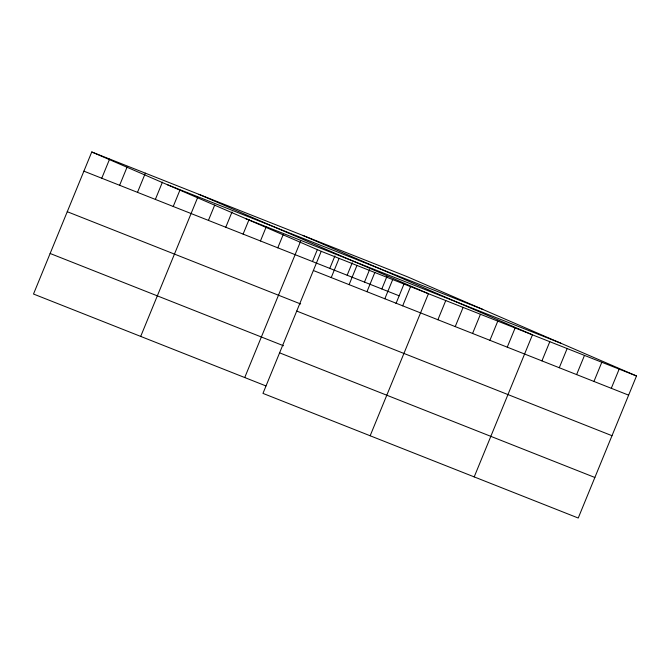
<?xml version="1.0" encoding="UTF-8"?>
<svg xmlns="http://www.w3.org/2000/svg" width="670" height="670" viewBox="0 0 670 670"><rect width="100%" height="100%" fill="white"/><g stroke="black" fill="none" stroke-linecap="round" stroke-linejoin="round"><path stroke-width="1" d="M91.765 151.973L321.231 251.325L262.967 393.391L578.235 518.027L636.5 375.971L407.033 276.618L91.765 151.973L33.5 294.029L265.923 385.92M101.756 178.228L109.629 159.033M119.62 185.288L127.099 167.056M137.492 192.349L145.357 173.161M155.356 199.417L162.433 182.139M173.22 206.477L179.912 190.163M140.692 336.415L197.776 197.231M208.429 220.397L214.718 205.045M225.765 227.247L232.063 211.896M243.101 234.106L249.006 219.71M260.446 240.957L266.35 226.569M277.782 247.816L283.293 234.383M244.734 377.545L300.629 241.242M312.463 261.526L317.186 250.01M329.799 268.385L334.916 255.907M331.223 277.581L339.095 258.385M347.144 275.236L352.261 262.766M349.095 284.641L356.959 265.454M364.48 282.095L369.597 269.616M366.959 291.701L374.823 272.514M381.825 288.946L386.942 276.476M384.823 298.77L392.695 279.574M395.995 303.527L404.278 283.326M402.687 305.83L410.559 286.643M370.158 435.768L428.423 293.703L198.957 194.35M437.895 319.749L445.759 300.562M455.231 326.6L463.104 307.413M472.576 333.459L480.44 314.272M489.912 340.31L497.785 321.123M507.249 347.169L515.121 327.982M474.201 476.898L532.457 334.833L302.991 235.48M541.93 360.879L549.802 341.692M559.274 367.738L567.138 348.542M576.61 374.589L584.483 355.401M593.947 381.448L601.819 362.252M611.291 388.298L619.164 369.111M167.492 184.761L482.76 309.398M245.505 218.537L560.773 343.182M321.231 251.325L636.5 375.971M83.892 171.16L399.161 295.805M313.359 270.512L628.628 395.158M67.26 211.712L300.654 303.979M296.735 311.064L612.003 435.701M50.133 253.486L283.519 345.753M279.599 352.839L594.868 477.476"/></g></svg>
